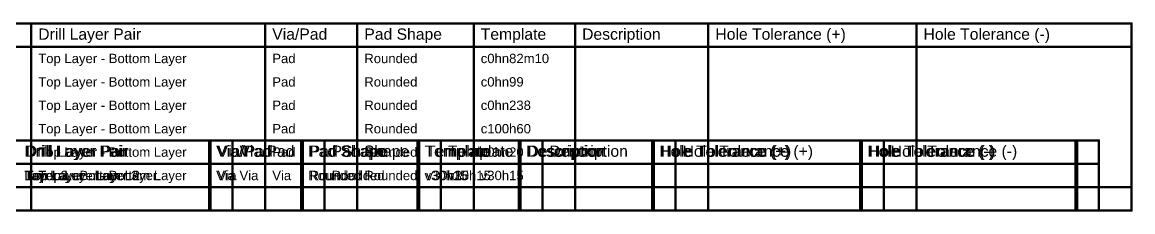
# Model space of a CAD drawing. Header units: inches. Extents: x -35 to 304, y -8 to 63.
# Drawn here: x 123.2 to 304, y -8.1 to 22.7 of the extents above; entities that cross this region are included whole.
import ezdxf

# ---------------------------------------------------------------- set-up
doc = ezdxf.new("R2010")
doc.units = ezdxf.units.IN
doc.layers.add('Drill Drawing', color=1, linetype='Continuous')
doc.styles.add('Arial', font='', dxfattribs={"height": 0.2})
doc.styles.get('Arial').set_extended_font_data('Arial')

msp = doc.modelspace()

# ---------------------------------------------------------------- linework, layer by layer
at = {"layer": 'Drill Drawing'}
for points in [[(37.55, 22.54, 0.381, 0.381, 0), (303.77, 22.54, 0.381, 0.381, 0)], [(124.68, -7.94, 0.381, 0.381, 0), (124.68, 22.54, 0.381, 0.381, 0)], [(162.77, -7.94, 0.381, 0.381, 0), (162.77, 22.54, 0.381, 0.381, 0)], [(177.75, -7.94, 0.381, 0.381, 0), (177.75, 22.54, 0.381, 0.381, 0)], [(196.69, -7.94, 0.381, 0.381, 0), (196.69, 22.54, 0.381, 0.381, 0)], [(213.2, -7.94, 0.381, 0.381, 0), (213.2, 22.54, 0.381, 0.381, 0)], [(234.88, -7.94, 0.381, 0.381, 0), (234.88, 22.54, 0.381, 0.381, 0)], [(268.76, -7.94, 0.381, 0.381, 0), (268.76, 22.54, 0.381, 0.381, 0)], [(303.77, -7.94, 0.381, 0.381, 0), (303.77, 22.54, 0.381, 0.381, 0)], [(37.55, 18.73, 0.381, 0.381, 0), (303.77, 18.73, 0.381, 0.381, 0)], [(37.55, 3.49, 0.381, 0.381, 0), (298.44, 3.49, 0.381, 0.381, 0)], [(37.55, 3.49, 0.381, 0.381, 0), (294.89, 3.49, 0.381, 0.381, 0)], [(37.55, 3.49, 0.381, 0.381, 0), (298.44, 3.49, 0.381, 0.381, 0)], [(37.55, 3.49, 0.381, 0.381, 0), (294.63, 3.49, 0.381, 0.381, 0)], [(153.63, -7.94, 0.381, 0.381, 0), (153.63, 3.49, 0.381, 0.381, 0)], [(153.88, -7.94, 0.381, 0.381, 0), (153.88, 3.49, 0.381, 0.381, 0)], [(157.43, -7.94, 0.381, 0.381, 0), (157.43, 3.49, 0.381, 0.381, 0)], [(157.43, -7.94, 0.381, 0.381, 0), (157.43, 3.49, 0.381, 0.381, 0)], [(168.61, -7.94, 0.381, 0.381, 0), (168.61, 3.49, 0.381, 0.381, 0)], [(168.86, -7.94, 0.381, 0.381, 0), (168.86, 3.49, 0.381, 0.381, 0)], [(172.42, -7.94, 0.381, 0.381, 0), (172.42, 3.49, 0.381, 0.381, 0)], [(172.42, -7.94, 0.381, 0.381, 0), (172.42, 3.49, 0.381, 0.381, 0)], [(187.55, -7.94, 0.381, 0.381, 0), (187.55, 3.49, 0.381, 0.381, 0)], [(187.81, -7.94, 0.381, 0.381, 0), (187.81, 3.49, 0.381, 0.381, 0)], [(191.36, -7.94, 0.381, 0.381, 0), (191.36, 3.49, 0.381, 0.381, 0)], [(191.36, -7.94, 0.381, 0.381, 0), (191.36, 3.49, 0.381, 0.381, 0)], [(204.06, -7.94, 0.381, 0.381, 0), (204.06, 3.49, 0.381, 0.381, 0)], [(204.31, -7.94, 0.381, 0.381, 0), (204.31, 3.49, 0.381, 0.381, 0)], [(207.87, -7.94, 0.381, 0.381, 0), (207.87, 3.49, 0.381, 0.381, 0)], [(207.87, -7.94, 0.381, 0.381, 0), (207.87, 3.49, 0.381, 0.381, 0)], [(225.74, -7.94, 0.381, 0.381, 0), (225.74, 3.49, 0.381, 0.381, 0)], [(226, -7.94, 0.381, 0.381, 0), (226, 3.49, 0.381, 0.381, 0)], [(229.55, -7.94, 0.381, 0.381, 0), (229.55, 3.49, 0.381, 0.381, 0)], [(229.55, -7.94, 0.381, 0.381, 0), (229.55, 3.49, 0.381, 0.381, 0)], [(259.62, -7.94, 0.381, 0.381, 0), (259.62, 3.49, 0.381, 0.381, 0)], [(259.87, -7.94, 0.381, 0.381, 0), (259.87, 3.49, 0.381, 0.381, 0)], [(263.42, -7.94, 0.381, 0.381, 0), (263.42, 3.49, 0.381, 0.381, 0)], [(263.42, -7.94, 0.381, 0.381, 0), (263.42, 3.49, 0.381, 0.381, 0)], [(294.63, -7.94, 0.381, 0.381, 0), (294.63, 3.49, 0.381, 0.381, 0)], [(294.89, -7.94, 0.381, 0.381, 0), (294.89, 3.49, 0.381, 0.381, 0)], [(298.44, -7.94, 0.381, 0.381, 0), (298.44, 3.49, 0.381, 0.381, 0)], [(298.44, -7.94, 0.381, 0.381, 0), (298.44, 3.49, 0.381, 0.381, 0)], [(37.55, -0.32, 0.381, 0.381, 0), (298.44, -0.32, 0.381, 0.381, 0)], [(37.55, -0.32, 0.381, 0.381, 0), (294.89, -0.32, 0.381, 0.381, 0)], [(37.55, -0.32, 0.381, 0.381, 0), (298.44, -0.32, 0.381, 0.381, 0)], [(37.55, -0.32, 0.381, 0.381, 0), (294.63, -0.32, 0.381, 0.381, 0)], [(37.55, -4.13, 0.381, 0.381, 0), (298.44, -4.13, 0.381, 0.381, 0)], [(37.55, -4.13, 0.381, 0.381, 0), (294.89, -4.13, 0.381, 0.381, 0)], [(37.55, -4.13, 0.381, 0.381, 0), (298.44, -4.13, 0.381, 0.381, 0)], [(37.55, -4.13, 0.381, 0.381, 0), (294.63, -4.13, 0.381, 0.381, 0)], [(37.55, -4.13, 0.381, 0.381, 0), (303.77, -4.13, 0.381, 0.381, 0)], [(37.55, -7.94, 0.381, 0.381, 0), (298.44, -7.94, 0.381, 0.381, 0)], [(37.55, -7.94, 0.381, 0.381, 0), (294.89, -7.94, 0.381, 0.381, 0)], [(37.55, -7.94, 0.381, 0.381, 0), (298.44, -7.94, 0.381, 0.381, 0)], [(37.55, -7.94, 0.381, 0.381, 0), (294.63, -7.94, 0.381, 0.381, 0)], [(37.55, -7.94, 0.381, 0.381, 0), (303.77, -7.94, 0.381, 0.381, 0)]]:
    msp.add_lwpolyline(points, format="xyseb", dxfattribs=at)
for points in [[(124.58, 22.54, 0.191, 0.191, 1), (124.77, 22.54, 0.191, 0.191, 1)], [(162.67, 22.54, 0.191, 0.191, 1), (162.86, 22.54, 0.191, 0.191, 1)], [(177.65, 22.54, 0.191, 0.191, 1), (177.84, 22.54, 0.191, 0.191, 1)], [(196.6, 22.54, 0.191, 0.191, 1), (196.79, 22.54, 0.191, 0.191, 1)], [(213.1, 22.54, 0.191, 0.191, 1), (213.29, 22.54, 0.191, 0.191, 1)], [(234.79, 22.54, 0.191, 0.191, 1), (234.98, 22.54, 0.191, 0.191, 1)], [(268.66, 22.54, 0.191, 0.191, 1), (268.85, 22.54, 0.191, 0.191, 1)], [(303.68, 22.54, 0.191, 0.191, 1), (303.87, 22.54, 0.191, 0.191, 1)], [(303.68, 22.54, 0.191, 0.191, 1), (303.87, 22.54, 0.191, 0.191, 1)], [(303.68, 18.73, 0.191, 0.191, 1), (303.87, 18.73, 0.191, 0.191, 1)], [(153.53, 3.49, 0.191, 0.191, 1), (153.72, 3.49, 0.191, 0.191, 1)], [(153.78, 3.49, 0.191, 0.191, 1), (153.97, 3.49, 0.191, 0.191, 1)], [(157.34, 3.49, 0.191, 0.191, 1), (157.53, 3.49, 0.191, 0.191, 1)], [(157.34, 3.49, 0.191, 0.191, 1), (157.53, 3.49, 0.191, 0.191, 1)], [(168.51, 3.49, 0.191, 0.191, 1), (168.7, 3.49, 0.191, 0.191, 1)], [(168.77, 3.49, 0.191, 0.191, 1), (168.96, 3.49, 0.191, 0.191, 1)], [(172.32, 3.49, 0.191, 0.191, 1), (172.51, 3.49, 0.191, 0.191, 1)], [(172.32, 3.49, 0.191, 0.191, 1), (172.51, 3.49, 0.191, 0.191, 1)], [(187.46, 3.49, 0.191, 0.191, 1), (187.65, 3.49, 0.191, 0.191, 1)], [(187.71, 3.49, 0.191, 0.191, 1), (187.9, 3.49, 0.191, 0.191, 1)], [(191.26, 3.49, 0.191, 0.191, 1), (191.46, 3.49, 0.191, 0.191, 1)], [(191.26, 3.49, 0.191, 0.191, 1), (191.46, 3.49, 0.191, 0.191, 1)], [(203.96, 3.49, 0.191, 0.191, 1), (204.15, 3.49, 0.191, 0.191, 1)], [(204.22, 3.49, 0.191, 0.191, 1), (204.41, 3.49, 0.191, 0.191, 1)], [(207.77, 3.49, 0.191, 0.191, 1), (207.96, 3.49, 0.191, 0.191, 1)], [(207.77, 3.49, 0.191, 0.191, 1), (207.96, 3.49, 0.191, 0.191, 1)], [(225.65, 3.49, 0.191, 0.191, 1), (225.84, 3.49, 0.191, 0.191, 1)], [(225.9, 3.49, 0.191, 0.191, 1), (226.09, 3.49, 0.191, 0.191, 1)], [(229.46, 3.49, 0.191, 0.191, 1), (229.65, 3.49, 0.191, 0.191, 1)], [(229.46, 3.49, 0.191, 0.191, 1), (229.65, 3.49, 0.191, 0.191, 1)], [(259.52, 3.49, 0.191, 0.191, 1), (259.71, 3.49, 0.191, 0.191, 1)], [(259.77, 3.49, 0.191, 0.191, 1), (259.97, 3.49, 0.191, 0.191, 1)], [(263.33, 3.49, 0.191, 0.191, 1), (263.52, 3.49, 0.191, 0.191, 1)], [(263.33, 3.49, 0.191, 0.191, 1), (263.52, 3.49, 0.191, 0.191, 1)], [(294.54, 3.49, 0.191, 0.191, 1), (294.73, 3.49, 0.191, 0.191, 1)], [(294.54, 3.49, 0.191, 0.191, 1), (294.73, 3.49, 0.191, 0.191, 1)], [(294.79, 3.49, 0.191, 0.191, 1), (294.98, 3.49, 0.191, 0.191, 1)], [(294.79, 3.49, 0.191, 0.191, 1), (294.98, 3.49, 0.191, 0.191, 1)], [(298.35, 3.49, 0.191, 0.191, 1), (298.54, 3.49, 0.191, 0.191, 1)], [(298.35, 3.49, 0.191, 0.191, 1), (298.54, 3.49, 0.191, 0.191, 1)], [(298.35, 3.49, 0.191, 0.191, 1), (298.54, 3.49, 0.191, 0.191, 1)], [(298.35, 3.49, 0.191, 0.191, 1), (298.54, 3.49, 0.191, 0.191, 1)], [(294.54, -0.32, 0.191, 0.191, 1), (294.73, -0.32, 0.191, 0.191, 1)], [(294.79, -0.32, 0.191, 0.191, 1), (294.98, -0.32, 0.191, 0.191, 1)], [(298.35, -0.32, 0.191, 0.191, 1), (298.54, -0.32, 0.191, 0.191, 1)], [(298.35, -0.32, 0.191, 0.191, 1), (298.54, -0.32, 0.191, 0.191, 1)], [(294.54, -4.13, 0.191, 0.191, 1), (294.73, -4.13, 0.191, 0.191, 1)], [(294.79, -4.13, 0.191, 0.191, 1), (294.98, -4.13, 0.191, 0.191, 1)], [(298.35, -4.13, 0.191, 0.191, 1), (298.54, -4.13, 0.191, 0.191, 1)], [(298.35, -4.13, 0.191, 0.191, 1), (298.54, -4.13, 0.191, 0.191, 1)], [(303.68, -4.13, 0.191, 0.191, 1), (303.87, -4.13, 0.191, 0.191, 1)], [(124.58, -7.94, 0.191, 0.191, 1), (124.77, -7.94, 0.191, 0.191, 1)], [(153.53, -7.94, 0.191, 0.191, 1), (153.72, -7.94, 0.191, 0.191, 1)], [(153.78, -7.94, 0.191, 0.191, 1), (153.97, -7.94, 0.191, 0.191, 1)], [(157.34, -7.94, 0.191, 0.191, 1), (157.53, -7.94, 0.191, 0.191, 1)], [(157.34, -7.94, 0.191, 0.191, 1), (157.53, -7.94, 0.191, 0.191, 1)], [(162.67, -7.94, 0.191, 0.191, 1), (162.86, -7.94, 0.191, 0.191, 1)], [(168.51, -7.94, 0.191, 0.191, 1), (168.7, -7.94, 0.191, 0.191, 1)], [(168.77, -7.94, 0.191, 0.191, 1), (168.96, -7.94, 0.191, 0.191, 1)], [(172.32, -7.94, 0.191, 0.191, 1), (172.51, -7.94, 0.191, 0.191, 1)], [(172.32, -7.94, 0.191, 0.191, 1), (172.51, -7.94, 0.191, 0.191, 1)], [(177.65, -7.94, 0.191, 0.191, 1), (177.84, -7.94, 0.191, 0.191, 1)], [(187.46, -7.94, 0.191, 0.191, 1), (187.65, -7.94, 0.191, 0.191, 1)], [(187.71, -7.94, 0.191, 0.191, 1), (187.9, -7.94, 0.191, 0.191, 1)], [(191.26, -7.94, 0.191, 0.191, 1), (191.46, -7.94, 0.191, 0.191, 1)], [(191.26, -7.94, 0.191, 0.191, 1), (191.46, -7.94, 0.191, 0.191, 1)], [(196.6, -7.94, 0.191, 0.191, 1), (196.79, -7.94, 0.191, 0.191, 1)], [(203.96, -7.94, 0.191, 0.191, 1), (204.15, -7.94, 0.191, 0.191, 1)], [(204.22, -7.94, 0.191, 0.191, 1), (204.41, -7.94, 0.191, 0.191, 1)], [(207.77, -7.94, 0.191, 0.191, 1), (207.96, -7.94, 0.191, 0.191, 1)], [(207.77, -7.94, 0.191, 0.191, 1), (207.96, -7.94, 0.191, 0.191, 1)], [(213.1, -7.94, 0.191, 0.191, 1), (213.29, -7.94, 0.191, 0.191, 1)], [(225.65, -7.94, 0.191, 0.191, 1), (225.84, -7.94, 0.191, 0.191, 1)], [(225.9, -7.94, 0.191, 0.191, 1), (226.09, -7.94, 0.191, 0.191, 1)], [(229.46, -7.94, 0.191, 0.191, 1), (229.65, -7.94, 0.191, 0.191, 1)], [(229.46, -7.94, 0.191, 0.191, 1), (229.65, -7.94, 0.191, 0.191, 1)], [(234.79, -7.94, 0.191, 0.191, 1), (234.98, -7.94, 0.191, 0.191, 1)], [(259.52, -7.94, 0.191, 0.191, 1), (259.71, -7.94, 0.191, 0.191, 1)], [(259.77, -7.94, 0.191, 0.191, 1), (259.97, -7.94, 0.191, 0.191, 1)], [(263.33, -7.94, 0.191, 0.191, 1), (263.52, -7.94, 0.191, 0.191, 1)], [(263.33, -7.94, 0.191, 0.191, 1), (263.52, -7.94, 0.191, 0.191, 1)], [(268.66, -7.94, 0.191, 0.191, 1), (268.85, -7.94, 0.191, 0.191, 1)], [(294.54, -7.94, 0.191, 0.191, 1), (294.73, -7.94, 0.191, 0.191, 1)], [(294.54, -7.94, 0.191, 0.191, 1), (294.73, -7.94, 0.191, 0.191, 1)], [(294.79, -7.94, 0.191, 0.191, 1), (294.98, -7.94, 0.191, 0.191, 1)], [(294.79, -7.94, 0.191, 0.191, 1), (294.98, -7.94, 0.191, 0.191, 1)], [(298.35, -7.94, 0.191, 0.191, 1), (298.54, -7.94, 0.191, 0.191, 1)], [(298.35, -7.94, 0.191, 0.191, 1), (298.54, -7.94, 0.191, 0.191, 1)], [(298.35, -7.94, 0.191, 0.191, 1), (298.54, -7.94, 0.191, 0.191, 1)], [(298.35, -7.94, 0.191, 0.191, 1), (298.54, -7.94, 0.191, 0.191, 1)], [(303.68, -7.94, 0.191, 0.191, 1), (303.87, -7.94, 0.191, 0.191, 1)], [(303.68, -7.94, 0.191, 0.191, 1), (303.87, -7.94, 0.191, 0.191, 1)]]:
    msp.add_lwpolyline(points, format="xyseb", close=True, dxfattribs=at)

# ---------------------------------------------------------------- texts
at = {"layer": 'Drill Drawing', "style": 'Arial'}
for s, height, p in [('Drill Layer Pair', 1.8288, (125.82, 19.88)), ('Via/Pad', 1.829, (163.91, 19.88)), ('Pad Shape', 1.829, (178.89, 19.88)), ('Template', 1.829, (197.84, 19.88)), ('Description', 1.8288, (214.34, 19.88)), ('Hole Tolerance (+)', 1.8288, (236.03, 19.88)), ('Hole Tolerance (-)', 1.8288, (269.9, 19.88)), ('Top Layer - Bottom Layer', 1.524, (125.82, 16.07)), ('Pad', 1.524, (163.91, 16.07)), ('Rounded', 1.524, (178.89, 16.07)), ('c0hn82m10', 1.524, (197.84, 16.07)), ('Top Layer - Bottom Layer', 1.524, (125.82, 12.26)), ('Pad', 1.524, (163.91, 12.26)), ('Rounded', 1.524, (178.89, 12.26)), ('c0hn99', 1.524, (197.84, 12.26)), ('Top Layer - Bottom Layer', 1.524, (125.82, 8.45)), ('Pad', 1.524, (163.91, 8.45)), ('Rounded', 1.524, (178.89, 8.45)), ('c0hn238', 1.524, (197.84, 8.45)), ('Top Layer - Bottom Layer', 1.524, (125.82, 4.64)), ('Pad', 1.524, (163.91, 4.64)), ('Rounded', 1.524, (178.89, 4.64)), ('c100h60', 1.524, (197.84, 4.64)), ('Drill Layer Pair', 1.8288, (123.54, 0.83)), ('Drill Layer Pair', 1.8288, (123.54, 0.83)), ('Drill Layer Pair', 1.8288, (123.54, 0.83)), ('Drill Layer Pair', 1.8288, (123.79, 0.83)), ('Top Layer - Bottom Layer', 1.524, (125.82, 0.83)), ('Via/Pad', 1.829, (154.77, 0.83)), ('Via/Pad', 1.829, (155.02, 0.83)), ('Via/Pad', 1.829, (158.58, 0.83)), ('Via/Pad', 1.829, (158.58, 0.83)), ('Pad', 1.524, (163.91, 0.83)), ('Pad Shape', 1.829, (169.75, 0.83)), ('Pad Shape', 1.829, (170, 0.83)), ('Pad Shape', 1.829, (173.56, 0.83)), ('Pad Shape', 1.829, (173.56, 0.83)), ('Rounded', 1.524, (178.89, 0.83)), ('Template', 1.829, (188.69, 0.83)), ('Template', 1.829, (188.95, 0.83)), ('Template', 1.829, (192.5, 0.83)), ('Template', 1.829, (192.5, 0.83)), ('c0hn20', 1.524, (197.84, 0.83)), ('Description', 1.8288, (205.2, 0.83)), ('Description', 1.8288, (205.45, 0.83)), ('Description', 1.8288, (209.01, 0.83)), ('Description', 1.8288, (209.01, 0.83)), ('Hole Tolerance (+)', 1.8288, (226.89, 0.83)), ('Hole Tolerance (+)', 1.8288, (227.14, 0.83)), ('Hole Tolerance (+)', 1.8288, (230.69, 0.83)), ('Hole Tolerance (+)', 1.8288, (230.69, 0.83)), ('Hole Tolerance (-)', 1.8288, (260.76, 0.83)), ('Hole Tolerance (-)', 1.8288, (261.01, 0.83)), ('Hole Tolerance (-)', 1.8288, (264.57, 0.83)), ('Hole Tolerance (-)', 1.8288, (264.57, 0.83)), ('Top Layer - Layer 3', 1.524, (123.54, -2.98)), ('Layer 3 - Bottom Layer', 1.524, (123.54, -2.98)), ('Layer 2 - Bottom Layer', 1.524, (123.54, -2.98)), ('Top Layer - Layer 2', 1.524, (123.79, -2.98)), ('Top Layer - Bottom Layer', 1.524, (125.82, -2.98)), ('Via', 1.524, (154.77, -2.98)), ('Via', 1.524, (155.02, -2.98)), ('Via', 1.524, (158.58, -2.98)), ('Via', 1.524, (158.58, -2.98)), ('Via', 1.524, (163.91, -2.98)), ('Rounded', 1.524, (169.75, -2.98)), ('Rounded', 1.524, (170, -2.98)), ('Rounded', 1.524, (173.56, -2.98)), ('Rounded', 1.524, (173.56, -2.98)), ('Rounded', 1.524, (178.89, -2.98)), ('v30h15', 1.524, (188.69, -2.98)), ('v30h15', 1.524, (188.95, -2.98)), ('v30h15', 1.524, (192.5, -2.98)), ('v30h15', 1.524, (192.5, -2.98)), ('v30h15', 1.524, (197.84, -2.98))]:
    msp.add_text(s, height=height, dxfattribs=at).set_placement(p)

doc.saveas('drawing.dxf')
